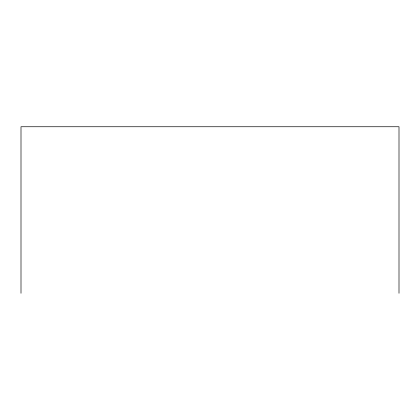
<?xml version="1.0" encoding="UTF-8"?>
<svg xmlns="http://www.w3.org/2000/svg" width="420" height="420" viewBox="0 0 420 420"><rect width="100%" height="100%" fill="white"/><g stroke="black" fill="none" stroke-linecap="round" stroke-linejoin="round"><path stroke-width="0.63" d="M399 293.255L399 126.745L21 126.745L21 293.255"/></g></svg>
